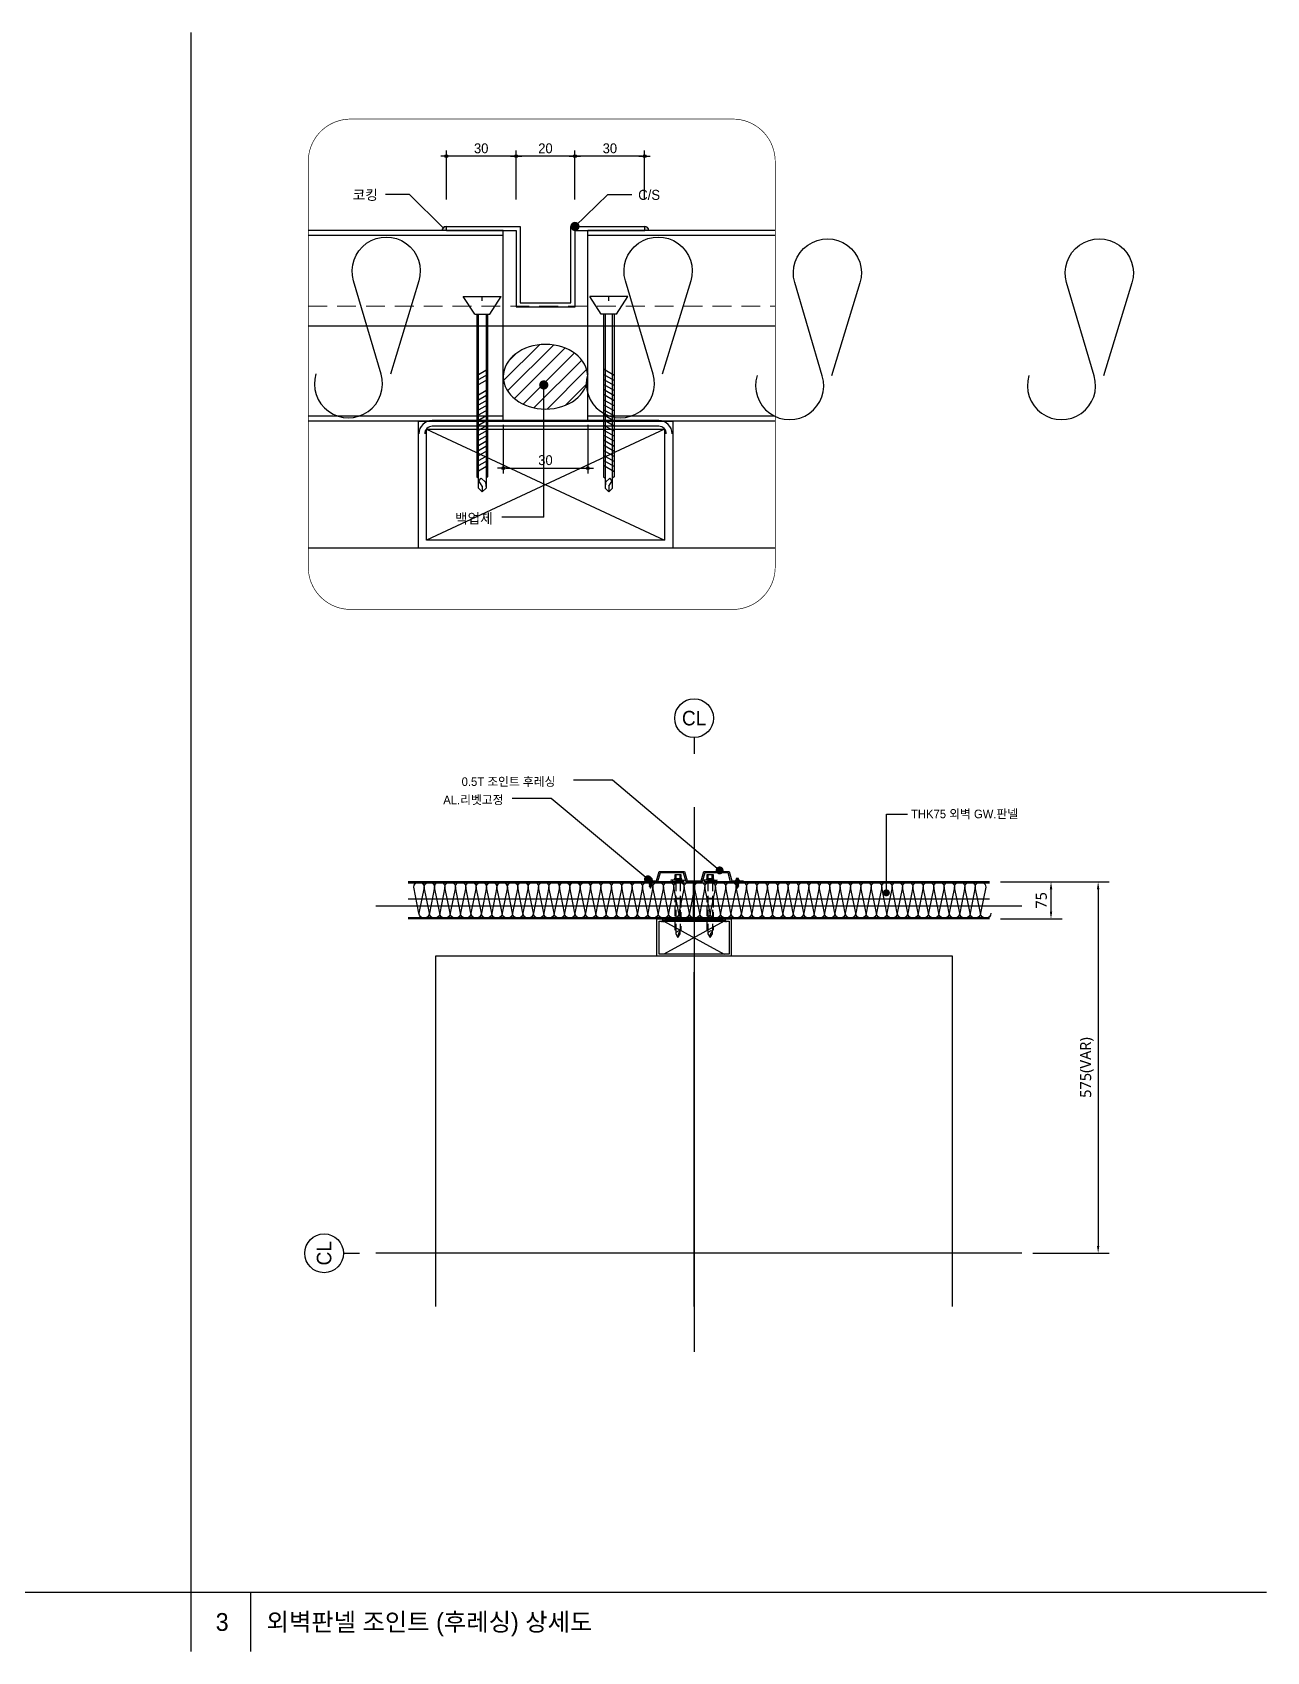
# Model space of a CAD drawing. Header units: millimetres. Extents: x 50863 to 79787, y -43062 to -37468.
# Drawn here: x 56279 to 57940, y -39648 to -37468 of the extents above; entities that cross this region are included whole.
import ezdxf
from ezdxf.enums import TextEntityAlignment as Align

# ---------------------------------------------------------------- set-up
doc = ezdxf.new("R2010")
doc.units = ezdxf.units.MM
doc.header["$LTSCALE"] = 50
for name, pattern in [('CEN', [62, 60, -1, 0, -1]), ('HID', [2.3, 1.5, -0.8]), ('HIDDEN', [0.375, 0.25, -0.125])]:
    doc.linetypes.add(name, pattern=pattern)
for name, color, linetype in [('1', 1, 'Continuous'), ('4', 4, 'Continuous'), ('ARTINT-A1$0$MK', 3, 'Continuous'), ('ARTINT-A1$0$TEX', 7, 'Continuous'), ('BOLT', 7, 'Continuous'), ('CEN', 1, 'CEN'), ('COL', 2, 'Continuous'), ('DIM', 7, 'Continuous'), ('DOS', 254, 'Continuous'), ('E1', 3, 'Continuous'), ('F_LINE', 31, 'HIDDEN'), ('FIN', 5, 'Continuous'), ('FOR_', 4, 'Continuous'), ('HAT', 5, 'Continuous'), ('HID-1', 4, 'Continuous'), ('LAN', 1, 'Continuous'), ('STEL', 7, 'Continuous'), ('SY', 1, 'Continuous'), ('WAL', 3, 'Continuous')]:
    doc.layers.add(name, color=color, linetype=linetype)
doc.layers.add('8ETC', color=8, linetype='Continuous', lineweight=0)
doc.styles.add('GHS', font='')
doc.styles.get("Standard").update_dxf_attribs({"font": 'txt.shx'})
doc.styles.add('나눔고딕', font='')
doc.styles.add('나눔고딕 7', font='')
doc.styles.add('돋움', font='')
doc.styles.add('울릉도L', font='')
doc.styles.get('GHS').set_extended_font_data('Dotum')
doc.styles.get('나눔고딕').set_extended_font_data('Dotum')
doc.styles.get('나눔고딕 7').set_extended_font_data('NanumGothic')
doc.styles.get('돋움').set_extended_font_data('Dotum')
doc.styles.get('울릉도L').set_extended_font_data('Dotum')
doc.dimstyles.new('DIM_600(외부치수)', dxfattribs={"dimscale": 400, "dimtxt": 3.3, "dimasz": 1, "dimexe": 2, "dimexo": 2, "dimgap": 1, "dimtad": 1, "dimdec": 0, "dimdsep": 46, "dimlunit": 6, "dimtxsty": '나눔고딕', "dimblk1": 'DIMDOT', "dimblk2": 'DIMDOT', "dimsah": 1, "dimcen": 2.5, "dimdle": 1.5, "dimclrd": 8, "dimclre": 8, "dimclrt": 3, "dimadec": 0, "dimazin": 0, "dimtfac": 1, "dimtdec": 0, "dimtix": 1, "dimtmove": 2, "dimatfit": 3, "dimldrblk": 'DIMDOT', "dimfxl": 0, "dimtvp": 1, "dimtolj": 1, "dimtzin": 0, "dimarcsym": 0})
doc.dimstyles.get("Standard").update_dxf_attribs({"dimtxt": 3, "dimasz": 3, "dimexe": 1.25, "dimexo": 3, "dimgap": 1, "dimtad": 1, "dimdec": 0, "dimzin": 1, "dimdsep": 46, "dimlunit": 6, "dimtxsty": 'Standard', "dimcen": 2.5, "dimadec": 0, "dimazin": 0, "dimtfac": 1, "dimtdec": 0, "dimtix": 1, "dimtmove": 2, "dimatfit": 3, "dimfxl": 0, "dimtolj": 1, "dimtzin": 1, "dimarcsym": 0})

# ---------------------------------------------------------------- blocks, each defined once
blk = doc.blocks.new('ccs122')
blk.add_line((0, 8), (0, 3))
blk.add_circle((0, 14), 6)
at = {"color": 3, "style": 'GHS'}
blk.add_attdef('NO', text='', height=4.5, dxfattribs=at).set_placement((-0.01, 14.02), align=Align.MIDDLE_CENTER)
blk = doc.blocks.new('A$C78A54C9A')
at = {"layer": '4'}
for p, q in [((0.1, 12.1), (0.7, 12.5)), ((6.2, 11.7), (0.2, 11.7)), ((0.6, 13.1), (0.6, 12.5)), ((5.9, 13.1), (0.6, 13.1)), ((0.6, 12.5), (5.9, 12.5)), ((1.3, 14.9), (1.3, 13.1)), ((5.1, 14.9), (1.3, 14.9)), ((1.7, 11.7), (1.7, 11.6)), ((1.7, 10.9), (1.7, 9.8)), ((1.7, 9.2), (1.7, 8.1)), ((1.7, 7.4), (1.7, 6.3)), ((1.7, 5.7), (1.7, 4.6)), ((1.7, 3.9), (1.7, 3.4)), ((3.1, 0), (1.7, 3.4)), ((4.6, 15.4), (1.8, 15.4)), ((2.1, 14.9), (2.1, 13.1)), ((4.5, 3.2), (3.1, 0)), ((4.1, 13.1), (4.1, 14.9)), ((4.6, 11.7), (4.6, 10.8)), ((4.6, 10.2), (4.6, 9.1)), ((4.6, 8.4), (4.6, 7.3)), ((4.6, 6.7), (4.6, 5.6)), ((4.6, 4.9), (4.6, 3.8)), ((5.1, 13.1), (5.1, 14.9)), ((6.3, 12.1), (5.8, 12.5)), ((5.9, 12.5), (5.9, 13.1))]:
    blk.add_line(p, q, dxfattribs=at)
at = {"layer": '4', "color": 5}
for p, q in [((1.1, 11.7), (1.7, 10.9)), ((1.1, 10), (1.7, 9.2)), ((1.1, 8.2), (1.7, 7.4)), ((1.1, 6.5), (1.7, 5.7)), ((1.1, 4.7), (1.7, 3.9)), ((5.2, 10), (1.7, 10.9)), ((5.2, 8.3), (1.7, 9.2)), ((5.2, 6.5), (1.7, 7.4)), ((5.2, 4.8), (1.7, 5.7)), ((5.2, 3), (1.7, 3.9))]:
    blk.add_line(p, q, dxfattribs=at)
at = {"layer": '4', "color": 7}
for p, q in [((4.6, 9.1), (1.1, 10)), ((4.6, 7.3), (1.1, 8.2)), ((4.6, 5.6), (1.1, 6.5)), ((4.6, 3.8), (1.1, 4.7)), ((4.6, 10.8), (1.2, 11.7)), ((1.7, 3.4), (3.2, 2.2)), ((4.6, 10.8), (5.2, 10)), ((4.6, 9.1), (5.2, 8.3)), ((4.6, 7.3), (5.2, 6.5)), ((4.6, 5.6), (5.2, 4.8)), ((4.6, 3.8), (5.2, 3))]:
    blk.add_line(p, q, dxfattribs=at)
at = {"layer": '4', "color": 3}
blk.add_line((3.2, 2.2), (3.1, 0), dxfattribs=at)
at = {"layer": '4'}
for centre, radius, start, end in [((0.2, 11.9), 0.25, 121.4474, 270), ((1.8, 14.9), 0.5, 90, 180), ((2.6, 14.9), 0.5, 90, 180), ((3.6, 14.9), 0.5, 0, 90), ((4.6, 14.9), 0.5, 0, 90), ((6.2, 11.9), 0.25, 270, 55.4728)]:
    blk.add_arc(centre, radius, start, end, dxfattribs=at)
blk = doc.blocks.new('A$C43581DE0')
at = {"layer": 'BOLT', "linetype": 'HIDDEN'}
for p, q in [((5, 85), (13, 85)), ((5, 79.2), (5, 85)), ((6, 75), (6, 10)), ((6.5, 79.2), (6.5, 85)), ((11.5, 85), (11.5, 79.2)), ((12, 75), (12, 10)), ((13, 85), (13, 79.2))]:
    blk.add_line(p, q, dxfattribs=at)
for points in [[(18, 78), (18, 77), (0, 77), (0, 78)], [(4, 79.2), (4, 78), (14, 78), (14, 79.2)]]:
    blk.add_lwpolyline(points, close=True, dxfattribs=at)
for points in [[(16.5, 77), (16.5, 75), (1.5, 75), (1.5, 77)], [(6, 10), (5, 10), (5, 53), (13, 53), (13, 10), (12, 10)], [(6, 10), (6, 5), (9, 0), (12, 5), (12, 10)], [(9, 0), (10, 6), (12, 8), (10, 9), (6, 7)]]:
    blk.add_lwpolyline(points, dxfattribs=at)
blk = doc.blocks.new('*D62')
at = {"layer": 'Defpoints', "color": 0}
for p in [(57566.9, -38611.8), (57610.5, -39111.9), (57713.4, -39111.9)]:
    blk.add_point(p, dxfattribs=at)
at = {"layer": 'DIM', "color": 7, "linetype": 'Continuous', "lineweight": -2, "ltscale": 1000}
for p, q in [((57581.9, -38611.8), (57728.4, -38611.8)), ((57625.5, -39111.9), (57728.4, -39111.9))]:
    blk.add_line(p, q, dxfattribs=at)
at = {"layer": 'DIM', "color": 0, "linetype": 'Continuous', "lineweight": -2, "ltscale": 1000}
blk.add_line((57713.4, -38621.8), (57713.4, -39101.9), dxfattribs=at)
at = {"layer": 'DIM', "color": 0}
for points in [[(57715, -38621.8), (57711.7, -38621.8), (57713.4, -38611.8)], [(57711.7, -39101.9), (57715, -39101.9), (57713.4, -39111.9)]]:
    blk.add_solid(points, dxfattribs=at)
at = {"layer": 'DIM', "color": 3, "insert": (57698.1, -38861.8), "char_height": 15, "attachment_point": 5, "rotation": 90, "style": '나눔고딕 7'}
blk.add_mtext('\\A1;575(VAR)', dxfattribs=at)
blk = doc.blocks.new('*D63')
at = {"layer": 'Defpoints', "color": 0}
for p in [(57566.9, -38611.8), (57566.9, -38661.8), (57649.9, -38661.8)]:
    blk.add_point(p, dxfattribs=at)
at = {"layer": 'DIM', "color": 7, "linetype": 'Continuous', "lineweight": -2, "ltscale": 1000}
for p, q in [((57581.9, -38611.8), (57664.9, -38611.8)), ((57581.9, -38661.8), (57664.9, -38661.8))]:
    blk.add_line(p, q, dxfattribs=at)
at = {"layer": 'DIM', "color": 0, "linetype": 'Continuous', "lineweight": -2, "ltscale": 1000}
blk.add_line((57649.9, -38621.8), (57649.9, -38651.8), dxfattribs=at)
at = {"layer": 'DIM', "color": 0}
for points in [[(57651.6, -38621.8), (57648.3, -38621.8), (57649.9, -38611.8)], [(57648.3, -38651.8), (57651.6, -38651.8), (57649.9, -38661.8)]]:
    blk.add_solid(points, dxfattribs=at)
at = {"layer": 'DIM', "color": 3, "insert": (57636.8, -38636.8), "char_height": 15, "attachment_point": 5, "rotation": 90, "style": '나눔고딕 7'}
blk.add_mtext('\\A1;75', dxfattribs=at)
blk = doc.blocks.new('insul1')
blk.add_lwpolyline([(0, 0.25, 1.344031), (0.35, 0.25), (0.2, 0.75, -1.344031), (0.55, 0.75), (0.4, 0.25)], format="xyb")
blk = doc.blocks.new('DIMDOT')
blk.add_line((-2, 0), (2, 0))
blk.add_circle((0, 0), 0.5)
blk = doc.blocks.new('*D99')
at = {"layer": 'Defpoints', "color": 0}
for p in [(1103, 3613), (1103, 3224), (1658, 3224)]:
    blk.add_point(p, dxfattribs=at)
at = {"layer": 'DIM', "color": 8, "lineweight": -2}
for p, q in [((1103, 3269), (1103, 3658)), ((1635, 3613), (1125, 3613)), ((1658, 3269), (1658, 3658))]:
    blk.add_line(p, q, dxfattribs=at)
at = {"layer": 'DIM', "color": 8, "lineweight": -2, "xscale": 22.5, "yscale": 22.5, "zscale": 22.5, "rotation": 180}
blk.add_blockref('DIMDOT', (1103, 3613), dxfattribs=at)
at = {"layer": 'DIM', "color": 8, "lineweight": -2, "xscale": 22.5, "yscale": 22.5, "zscale": 22.5}
blk.add_blockref('DIMDOT', (1658, 3613), dxfattribs=at)
at = {"layer": 'DIM', "color": 3, "insert": (1380, 3675), "char_height": 78.8, "attachment_point": 5, "style": '나눔고딕'}
blk.add_mtext('\\A1;30', dxfattribs=at)
blk = doc.blocks.new('*D100')
at = {"layer": 'Defpoints', "color": 0}
for p in [(1658, 3613), (1658, 3224), (2127, 3224)]:
    blk.add_point(p, dxfattribs=at)
at = {"layer": 'DIM', "color": 8, "lineweight": -2}
for p, q in [((1658, 3269), (1658, 3658)), ((2105, 3613), (1680, 3613)), ((2127, 3269), (2127, 3658))]:
    blk.add_line(p, q, dxfattribs=at)
at = {"layer": 'DIM', "color": 8, "lineweight": -2, "xscale": 22.5, "yscale": 22.5, "zscale": 22.5, "rotation": 180}
blk.add_blockref('DIMDOT', (1658, 3613), dxfattribs=at)
at = {"layer": 'DIM', "color": 8, "lineweight": -2, "xscale": 22.5, "yscale": 22.5, "zscale": 22.5}
blk.add_blockref('DIMDOT', (2127, 3613), dxfattribs=at)
at = {"layer": 'DIM', "color": 3, "insert": (1892, 3675), "char_height": 78.8, "attachment_point": 5, "style": '나눔고딕'}
blk.add_mtext('\\A1;20', dxfattribs=at)
blk = doc.blocks.new('*D101')
at = {"layer": 'Defpoints', "color": 0}
for p in [(2127, 3613), (2127, 3224), (2682, 3224)]:
    blk.add_point(p, dxfattribs=at)
at = {"layer": 'DIM', "color": 8, "lineweight": -2}
for p, q in [((2127, 3269), (2127, 3658)), ((2660, 3613), (2150, 3613)), ((2682, 3269), (2682, 3658))]:
    blk.add_line(p, q, dxfattribs=at)
at = {"layer": 'DIM', "color": 8, "lineweight": -2, "xscale": 22.5, "yscale": 22.5, "zscale": 22.5, "rotation": 180}
blk.add_blockref('DIMDOT', (2127, 3613), dxfattribs=at)
at = {"layer": 'DIM', "color": 8, "lineweight": -2, "xscale": 22.5, "yscale": 22.5, "zscale": 22.5}
blk.add_blockref('DIMDOT', (2682, 3613), dxfattribs=at)
at = {"layer": 'DIM', "color": 3, "insert": (2405, 3675), "char_height": 78.8, "attachment_point": 5, "style": '나눔고딕'}
blk.add_mtext('\\A1;30', dxfattribs=at)
blk = doc.blocks.new('*D102')
at = {"layer": 'Defpoints', "color": 0}
for p in [(1556, 1518), (2229, 1518), (2229, 1129)]:
    blk.add_point(p, dxfattribs=at)
at = {"layer": 'DIM', "color": 8, "lineweight": -2}
for p, q in [((1556, 1473), (1556, 1084)), ((2229, 1473), (2229, 1084)), ((1579, 1129), (2206, 1129))]:
    blk.add_line(p, q, dxfattribs=at)
at = {"layer": 'DIM', "color": 8, "lineweight": -2, "xscale": 22.5, "yscale": 22.5, "zscale": 22.5, "rotation": 180}
blk.add_blockref('DIMDOT', (1556, 1129), dxfattribs=at)
at = {"layer": 'DIM', "color": 8, "lineweight": -2, "xscale": 22.5, "yscale": 22.5, "zscale": 22.5}
blk.add_blockref('DIMDOT', (2229, 1129), dxfattribs=at)
at = {"layer": 'DIM', "color": 3, "insert": (1892, 1191), "char_height": 78.8, "attachment_point": 5, "style": '나눔고딕'}
blk.add_mtext('\\A1;30', dxfattribs=at)
blk = doc.blocks.new('zw$E809')
at = {"layer": 'E1'}
h = blk.add_hatch(color=1, dxfattribs=at)
h.paths.add_polyline_path([(1070.3, 3020.8, -0.4142136), (1102.7, 3053.2), (1102.7, 3020.8)])
h.paths.add_polyline_path([(2682.2, 3053.2, -0.4142136), (2714.6, 3020.8), (2682.2, 3020.8)])
at = {"layer": 'HID-1'}
h = blk.add_hatch(dxfattribs=at)
h.set_pattern_fill('_USER', color=8, scale=81, angle=45, pattern_type=0)
h.set_pattern_definition([(45, (7292365.42, -3578532.2), (-57.2756493, 57.2756493), [])])
edge = h.paths.add_edge_path()
edge.add_ellipse((1892.4, 1856), major_axis=(-336.2, 0), ratio=0.7658727, start_angle=0, end_angle=360, ccw=False)
at = {"layer": '8ETC', "linetype": 'HID', "ltscale": 2}
blk.add_line((2.5, 2419.2), (3722.1, 2419.2), dxfattribs=at)
at = {"layer": 'ARTINT-A1$0$TEX', "color": 1, "const_width": 36.8}
for points in [[(2145.4, 3053.2, -1), (2108.7, 3053.2, -1)], [(1896.8, 1790.4, -1), (1860.1, 1790.4, -1)]]:
    blk.add_lwpolyline(points, format="xyb", close=True, dxfattribs=at)
at = {"layer": 'CEN', "ltscale": 10}
blk.add_line((2.5, 2261.4), (3722.1, 2261.4), dxfattribs=at)
at = {"layer": 'DOS'}
for p, q in [((1345.8, 1866.4), (1430.5, 1915.3)), ((1345.8, 1826.1), (1430.5, 1875)), ((1345.8, 1785.7), (1430.5, 1834.6)), ((2439.1, 1866.4), (2354.4, 1915.3)), ((2439.1, 1826.1), (2354.4, 1875)), ((2439.1, 1785.7), (2354.4, 1834.6)), ((1345.8, 1705), (1430.5, 1753.9)), ((1345.8, 1664.7), (1430.5, 1713.6)), ((2439.1, 1745.4), (2354.4, 1794.3)), ((2439.1, 1705), (2354.4, 1753.9)), ((2439.1, 1664.7), (2354.4, 1713.6)), ((1345.8, 1624.3), (1430.5, 1673.2)), ((1345.8, 1584), (1430.5, 1632.9)), ((1345.8, 1543.6), (1430.5, 1592.6)), ((1345.8, 1503.3), (1430.5, 1552.2)), ((2439.1, 1624.3), (2354.4, 1673.2)), ((2439.1, 1584), (2354.4, 1632.9)), ((2439.1, 1543.6), (2354.4, 1592.6)), ((2439.1, 1503.3), (2354.4, 1552.2)), ((1345.8, 1463), (1430.5, 1511.9)), ((1345.8, 1422.6), (1430.5, 1471.5)), ((1345.8, 1382.3), (1430.5, 1431.2)), ((2439.1, 1463), (2354.4, 1511.9)), ((2439.1, 1422.6), (2354.4, 1471.5)), ((2439.1, 1382.3), (2354.4, 1431.2)), ((1345.8, 1341.9), (1430.5, 1390.8)), ((1345.8, 1301.6), (1430.5, 1350.5)), ((1345.8, 1261.2), (1430.5, 1310.1)), ((2439.1, 1341.9), (2354.4, 1390.8)), ((2439.1, 1301.6), (2354.4, 1350.5)), ((2439.1, 1261.2), (2354.4, 1310.1)), ((1345.8, 1220.9), (1430.5, 1269.8)), ((1345.8, 1180.5), (1430.5, 1229.5)), ((1345.8, 1140.2), (1430.5, 1189.1)), ((2439.1, 1220.9), (2354.4, 1269.8)), ((2439.1, 1180.5), (2354.4, 1229.5)), ((2439.1, 1140.2), (2354.4, 1189.1)), ((1345.8, 1099.8), (1430.5, 1148.8)), ((2439.1, 1099.8), (2354.4, 1148.8))]:
    blk.add_line(p, q, dxfattribs=at)
at = {"layer": 'E1', "color": 1, "ltscale": 5}
for p, q in [((808.6, 3306.5), (618.8, 3306.5)), ((1077.2, 3042.6), (808.6, 3306.5)), ((2127, 3053.2), (2389.3, 3306.5)), ((2389.3, 3306.5), (2579.1, 3306.5)), ((1878.5, 738.4), (1878.5, 1765.9)), ((1878.5, 738.4), (1544.1, 738.4))]:
    blk.add_line(p, q, dxfattribs=at)
at = {"layer": 'E1', "ltscale": 5}
for p, q in [((1556.3, 1507.9), (1556.3, 3020.8)), ((2228.6, 1507.9), (2228.6, 3020.8))]:
    blk.add_line(p, q, dxfattribs=at)
at = {"layer": 'E1', "color": 1}
for centre, radius, start, end in [((1102.7, 3017.2), 36, 90, 180), ((1102.7, 3020.8), 32.4, 90, 180), ((2682.2, 3020.8), 32.4, 0, 90)]:
    blk.add_arc(centre, radius, start, end, dxfattribs=at)
at = {"layer": 'FIN'}
for p, q in [((1556.3, 3020.8), (2.5, 3020.8)), ((1556.3, 2980.3), (2.5, 2980.3)), ((3722.1, 3020.8), (2228.6, 3020.8)), ((3722.1, 2980.3), (2228.6, 2980.3)), ((1556.3, 1542.5), (2.5, 1542.5)), ((3722.1, 1502), (2.5, 1502)), ((3722.1, 1542.5), (2228.6, 1542.5)), ((3722.1, 489.5), (2.5, 489.5))]:
    blk.add_line(p, q, dxfattribs=at)
at = {"layer": 'FOR_'}
for points in [[(880.8, 1502), (2905.8, 1502), (2905.8, 489.5), (880.8, 489.5)], [(945.6, 1437.2), (2841, 1437.2), (2841, 554.3), (945.6, 554.3)]]:
    blk.add_lwpolyline(points, close=True, dxfattribs=at)
at = {"layer": 'HAT', "ltscale": 20, "const_width": 5}
blk.add_lwpolyline([(340, 3908.5), (3384.6, 3908.5, -0.4142136), (3722.1, 3571), (3722.1, 340, -0.4142136), (3384.6, 2.5), (340, 2.5, -0.4142136), (2.5, 340), (2.5, 3571, -0.4142136)], format="xyb", close=True, dxfattribs=at)
at = {"layer": 'HID-1', "color": 4}
for p, q in [((1102.7, 3053.2), (1689.9, 3053.2)), ((1102.7, 3020.8), (1102.7, 3053.2)), ((1102.7, 3017.2), (1102.7, 3053.2)), ((1102.7, 3020.8), (1657.5, 3020.8)), ((1657.5, 3020.8), (1657.5, 2413.3)), ((1689.9, 3053.2), (1689.9, 2445.7)), ((2094.9, 2445.7), (2094.9, 3053.2)), ((2094.9, 3053.2), (2682.2, 3053.2)), ((2127.3, 2413.3), (2127.3, 3020.8)), ((2127.3, 3020.8), (2682.2, 3020.8)), ((2682.2, 3020.8), (2682.2, 3053.2)), ((1237.7, 2496.3), (1540.3, 2496.3)), ((1328.4, 2355.1), (1237.7, 2496.3)), ((1389, 2460.8), (1389, 2496.3)), ((1449.5, 2355.1), (1540.3, 2496.3)), ((2547.2, 2496.3), (2244.6, 2496.3)), ((2335.4, 2355.1), (2244.6, 2496.3)), ((2395.9, 2460.8), (2395.9, 2496.3)), ((2456.5, 2355.1), (2547.2, 2496.3)), ((1328.4, 2355.1), (1449.5, 2355.1)), ((1345.8, 2355.1), (1345.8, 1059.5)), ((1357.9, 968.7), (1357.9, 2355.1)), ((1418.4, 2355.1), (1418.4, 968.7)), ((1430.5, 2355.1), (1430.5, 1059.5)), ((1657.5, 2413.3), (2127.3, 2413.3)), ((1689.9, 2445.7), (2094.9, 2445.7)), ((2456.5, 2355.1), (2335.4, 2355.1)), ((2354.4, 2355.1), (2354.4, 1059.5)), ((2366.5, 2355.1), (2366.5, 968.7)), ((2427, 968.7), (2427, 2355.1)), ((2439.1, 2355.1), (2439.1, 1059.5)), ((1345.8, 1059.5), (1357.9, 1047.4)), ((1360.4, 1027.7), (1379, 1049.1)), ((1379, 1049.1), (1414.2, 1017)), ((1430.5, 1059.5), (1418.4, 1047.4)), ((2354.4, 1059.5), (2366.5, 1047.4)), ((2405.9, 1049.1), (2370.7, 1017)), ((2424.5, 1027.7), (2405.9, 1049.1)), ((2439.1, 1059.5), (2427, 1047.4)), ((1388.1, 938.5), (1357.9, 968.7)), ((1388.1, 983.8), (1360.4, 1027.7)), ((1388.1, 983.8), (1388.1, 938.5)), ((1388.1, 938.5), (1418.4, 968.7)), ((1414.2, 1017), (1418.4, 968.7)), ((2370.7, 1017), (2366.5, 968.7)), ((2396.8, 938.5), (2366.5, 968.7)), ((2396.8, 983.8), (2424.5, 1027.7)), ((2396.8, 983.8), (2396.8, 938.5)), ((2396.8, 938.5), (2427, 968.7))]:
    blk.add_line(p, q, dxfattribs=at)
at = {"layer": 'HID-1', "color": 8, "extrusion": (0, 0, -1)}
blk.add_ellipse((1892.4, 1856), major_axis=(-336.2, 0), ratio=0.7658727, dxfattribs=at)
at = {"layer": 'LAN', "color": 250}
for p, q in [((2841, 1437.2), (945.6, 554.3)), ((945.6, 1437.2), (2841, 554.3))]:
    blk.add_line(p, q, dxfattribs=at)
at = {"layer": 'STEL', "linetype": 'Continuous'}
for p, q in [((2794.2, 1507.9), (990.7, 1507.9)), ((2794.2, 1461.5), (990.7, 1461.5))]:
    blk.add_line(p, q, dxfattribs=at)
for centre, radius, start, end in [((990.7, 1400.9), 106.9, 90, 180), ((990.7, 1400.9), 60.5, 90, 180), ((2794.2, 1400.9), 106.9, 0, 90), ((2794.2, 1400.9), 60.5, 0, 90)]:
    blk.add_arc(centre, radius, start, end, dxfattribs=at)
at = {"layer": 'HAT', "xscale": 1484.999999999996, "yscale": 1484.999999999996, "zscale": 9, "rotation": 359.756606417919, "row_count": 1, "column_count": 2, "row_spacing": 0, "column_spacing": 594.0000000000001}
for p in [(61.5, 1508.4), (2227.3, 1508.4)]:
    blk.add_blockref('insul1', p, dxfattribs=at)
at = {"layer": 'ARTINT-A1$0$TEX', "style": '돋움'}
for s, p in [('코킹', (356.4, 3264.6)), ('C/S', (2630.7, 3264.6)), ('백업제', (1171, 687.1))]:
    blk.add_text(s, height=80, dxfattribs=at).set_placement(p)
at = {"layer": 'DIM'}
for base, p1, p2, text, picture, middle in [((1102.7, 3612.9), (1657.5, 3224.3), (1102.7, 3224.3), '30', '*D99', (1380.1, 3674.8)), ((1657.5, 3612.9), (2127.3, 3224.3), (1657.5, 3224.3), '20', '*D100', (1892.4, 3674.8)), ((2127.3, 3612.9), (2682.2, 3224.3), (2127.3, 3224.3), '30', '*D101', (2404.8, 3674.8))]:
    dim = blk.add_linear_dim(base=base, p1=p1, p2=p2, angle=180, text=text, dimstyle='DIM_600(외부치수)', override={"dimscale": 22.5, "dimtxt": 3.5}, dxfattribs=at)
    dim.commit()
    dim.dimension.update_dxf_attribs({"geometry": picture, "text_midpoint": middle})
dim = blk.add_linear_dim(base=(2228.6, 1129.3), p1=(1556.3, 1517.9), p2=(2228.6, 1517.9), text='30', dimstyle='DIM_600(외부치수)', override={"dimscale": 22.5, "dimtxt": 3.5}, dxfattribs=at)
dim.commit()
dim.dimension.update_dxf_attribs({"geometry": '*D102', "text_midpoint": (1892.4, 1191.2)})

msp = doc.modelspace()

# ---------------------------------------------------------------- linework, layer by layer
for p, q in [((57118.8, -38610.4), (57122.4, -38598.1)), ((57123.7, -38599.5), (57120.2, -38611.8)), ((57122.4, -38598.1), (57151.4, -38598.1)), ((57150, -38599.5), (57123.7, -38599.5)), ((57153.5, -38599.5), (57150, -38599.5)), ((57153.5, -38599.5), (57150, -38599.5)), ((57151.4, -38598.1), (57154.9, -38598.1)), ((57155.1, -38599.5), (57153.5, -38599.5)), ((57154.9, -38598.1), (57156.4, -38598.1)), ((57158.6, -38611.8), (57155.1, -38599.5)), ((57156.4, -38598.1), (57160, -38610.4)), ((57178.8, -38610.4), (57182.4, -38598.1)), ((57183.7, -38599.5), (57180.2, -38611.8)), ((57182.4, -38598.1), (57183.9, -38598.1)), ((57185.3, -38599.5), (57183.7, -38599.5)), ((57183.9, -38598.1), (57187.4, -38598.1)), ((57188.8, -38599.5), (57185.3, -38599.5)), ((57187.4, -38598.1), (57216.4, -38598.1)), ((57215.1, -38599.5), (57188.8, -38599.5)), ((57218.6, -38611.8), (57215.1, -38599.5)), ((57216.4, -38598.1), (57220, -38610.4)), ((57103.3, -38611.8), (57103.3, -38610.4)), ((57103.3, -38610.4), (57118.8, -38610.4)), ((57120.2, -38611.8), (57103.3, -38611.8)), ((57180.2, -38611.8), (57158.6, -38611.8)), ((57160, -38610.4), (57178.8, -38610.4)), ((57235.5, -38611.8), (57218.6, -38611.8)), ((57220, -38610.4), (57235.5, -38610.4)), ((57235.5, -38610.4), (57235.5, -38611.8))]:
    msp.add_line(p, q)
at = {"layer": 'COL'}
msp.add_lwpolyline([(57517.5, -39183.7), (57517.5, -38711.8), (56821.3, -38711.8), (56821.3, -39183.7)], dxfattribs=at)
at = {"layer": 'DIM'}
for p, q in [((57059.5, -38475.1), (57007.2, -38475.1)), ((57203.8, -38596.5), (57059.5, -38475.1)), ((56976.9, -38499.7), (56924.6, -38499.7)), ((57107.3, -38608.4), (56976.9, -38499.7))]:
    msp.add_line(p, q, dxfattribs=at)
msp.add_lwpolyline([(57428.3, -38626.6), (57428.3, -38520.7), (57456.8, -38520.7)], dxfattribs=at)
for points, const_width in [([(57104.6, -38608.4, 1), (57110, -38608.4, 1)], 5.33), ([(57201.1, -38596.4, 1), (57206.4, -38596.4, 1)], 5.33), ([(57430.6, -38626.6, -1), (57425.9, -38626.6, -1)], 4.74)]:
    msp.add_lwpolyline(points, format="xyb", close=True, dxfattribs=dict(at, const_width=const_width))
at = {"layer": 'F_LINE', "color": 1, "linetype": 'ByBlock'}
for p, q in [((57169.4, -38511.1), (57169.4, -39244.6)), ((57610.5, -38644.5), (56740.9, -38644.5)), ((57169.4, -39183.6), (57169.4, -38733.6)), ((57610.5, -39111.9), (56740.9, -39111.9))]:
    msp.add_line(p, q, dxfattribs=at)
at = {"layer": 'FIN'}
for p, q in [((57154.9, -38611.8), (56784.4, -38611.8)), ((57168.7, -38613.6), (56784.4, -38613.6)), ((57168.7, -38661.6), (57168.7, -38611.8)), ((57170, -38661.6), (57170, -38611.8)), ((57566.9, -38613.6), (57170, -38613.6)), ((57566.9, -38611.8), (57183.8, -38611.8)), ((57168.7, -38635.3), (56784.4, -38635.3)), ((57566.9, -38635.3), (57170, -38635.3)), ((57168.7, -38660.1), (56784.4, -38660.1)), ((57566.9, -38661.8), (56784.4, -38661.8)), ((57566.9, -38661.8), (56784.4, -38661.8)), ((57566.9, -38660.1), (57170, -38660.1))]:
    msp.add_line(p, q, dxfattribs=at)
at = {"layer": 'FOR_'}
for points in [[(57119.4, -38661.8), (57219.4, -38661.8), (57219.4, -38711.8), (57119.4, -38711.8)], [(57122.2, -38664.6), (57216.6, -38664.6), (57216.6, -38709), (57122.2, -38709)]]:
    msp.add_lwpolyline(points, close=True, dxfattribs=at)
at = {"layer": 'HAT'}
for points in [[(56813, -38653.8, -1), (56799, -38653.8), (56792, -38618.8, -1), (56806, -38618.8), (56799, -38653.8)], [(56827, -38653.8, -1), (56813, -38653.8), (56806, -38618.8, -1), (56820, -38618.8), (56813, -38653.8)], [(56841, -38653.8, -1), (56827, -38653.8), (56820, -38618.8, -0.313639), (56824.5, -38612.3, -0.313639)], [(56830.6, -38612.8, -0.263265), (56834, -38618.8), (56827, -38653.8)], [(56855, -38653.8, -1), (56841, -38653.8), (56834, -38618.8, -0.263265), (56837.4, -38612.8, -0.263265)], [(56844.6, -38612.8, -0.263265), (56848, -38618.8), (56841, -38653.8)], [(56869, -38653.8, -1), (56855, -38653.8), (56848, -38618.8, -0.263265), (56851.4, -38612.8, -0.263265)], [(56858.6, -38612.8, -0.263265), (56862, -38618.8), (56855, -38653.8)], [(56883, -38653.8, -1), (56869, -38653.8), (56862, -38618.8, -0.263265), (56865.4, -38612.8, -0.263265)], [(56872.6, -38612.8, -0.263265), (56876, -38618.8), (56869, -38653.8)], [(56897, -38653.8, -1), (56883, -38653.8), (56876, -38618.8, -1), (56890, -38618.8), (56883, -38653.8)], [(56911, -38653.8, -1), (56897, -38653.8), (56890, -38618.8, -1), (56904, -38618.8), (56897, -38653.8)], [(56925, -38653.8, -1), (56911, -38653.8), (56904, -38618.8, -1), (56918, -38618.8), (56911, -38653.8)], [(56939, -38653.8, -1), (56925, -38653.8), (56918, -38618.8, -1), (56932, -38618.8), (56925, -38653.8)], [(56953, -38653.8, -1), (56939, -38653.8), (56932, -38618.8, -0.263265), (56935.4, -38612.8, -0.263265)], [(56942.6, -38612.8, -0.263265), (56946, -38618.8), (56939, -38653.8)], [(56967, -38653.8, -1), (56953, -38653.8), (56946, -38618.8, -0.263265), (56949.4, -38612.8, -0.263265)], [(56956.6, -38612.8, -0.263265), (56960, -38618.8), (56953, -38653.8)], [(56981, -38653.8, -1), (56967, -38653.8), (56960, -38618.8, -0.263265), (56963.4, -38612.8, -0.263265)], [(56970.6, -38612.8, -0.263265), (56974, -38618.8), (56967, -38653.8)], [(56995, -38653.8, -1), (56981, -38653.8), (56974, -38618.8, -0.263265), (56977.4, -38612.8, -0.263265)], [(56980.9, -38611.8, -0.417076), (56988, -38618.8), (56981, -38653.8)], [(57009, -38653.8, -1), (56995, -38653.8), (56988, -38618.8, -1), (57002, -38618.8), (56995, -38653.8)], [(57023, -38653.8, -1), (57009, -38653.8), (57002, -38618.8, -1), (57016, -38618.8), (57009, -38653.8)], [(57037, -38653.8, -1), (57023, -38653.8), (57016, -38618.8, -1), (57030, -38618.8), (57023, -38653.8)], [(57051, -38653.8, -1), (57037, -38653.8), (57030, -38618.8, -0.267454), (57033.5, -38612.8, -0.267454)], [(57040.6, -38612.8, -0.263265), (57044, -38618.8), (57037, -38653.8)], [(57065, -38653.8, -1), (57051, -38653.8), (57044, -38618.8, -0.263265), (57047.4, -38612.8, -0.263265)], [(57054.6, -38612.8, -0.263265), (57058, -38618.8), (57051, -38653.8)], [(57079, -38653.8, -1), (57065, -38653.8), (57058, -38618.8, -0.263265), (57061.4, -38612.8, -0.263265)], [(57068.6, -38612.8, -0.263265), (57072, -38618.8), (57065, -38653.8)], [(57093, -38653.8, -1), (57079, -38653.8), (57072, -38618.8, -0.263265), (57075.4, -38612.8, -0.263265)], [(57082.6, -38612.8, -0.263265), (57086, -38618.8), (57079, -38653.8)], [(57107, -38653.8, -1), (57093, -38653.8), (57086, -38618.8, -0.263265), (57089.4, -38612.8, -0.263265)], [(57096.6, -38612.8, -0.263265), (57100, -38618.8), (57093, -38653.8)], [(57121, -38653.8, -1), (57107, -38653.8), (57100, -38618.8, -0.263265), (57103.4, -38612.8, -0.263265)], [(57110.6, -38612.8, -0.263265), (57114, -38618.8), (57107, -38653.8)], [(57135, -38653.8, -1), (57121, -38653.8), (57114, -38618.8, -0.263265), (57117.4, -38612.8, -0.263265)], [(57124.6, -38612.8, -0.263265), (57128, -38618.8), (57121, -38653.8)], [(57149, -38653.8, -1), (57135, -38653.8), (57128, -38618.8, -0.263265), (57131.4, -38612.8, -0.263265)], [(57138.6, -38612.8, -0.263265), (57142, -38618.8), (57135, -38653.8)], [(57163, -38653.8, -1), (57149, -38653.8), (57142, -38618.8, -0.263265), (57145.4, -38612.8, -0.263265)], [(57152.6, -38612.8, -0.263265), (57156, -38618.8), (57149, -38653.8)], [(57177, -38653.8, -1), (57163, -38653.8), (57156, -38618.8, -0.263265), (57159.4, -38612.8, -0.263265)], [(57166.6, -38612.8, -0.263265), (57170, -38618.8), (57163, -38653.8)], [(57191, -38653.8, -1), (57177, -38653.8), (57170, -38618.8, -0.263265), (57173.4, -38612.8, -0.263265)], [(57180.6, -38612.8, -0.263265), (57184, -38618.8), (57177, -38653.8)], [(57205, -38653.8, -1), (57191, -38653.8), (57184, -38618.8, -0.263265), (57187.4, -38612.8, -0.263265)], [(57194.6, -38612.8, -0.263265), (57198, -38618.8), (57191, -38653.8)], [(57219, -38653.8, -1), (57205, -38653.8), (57198, -38618.8, -0.263265), (57201.4, -38612.8, -0.263265)], [(57208.6, -38612.8, -0.263265), (57212, -38618.8), (57205, -38653.8)], [(57233, -38653.8, -1), (57219, -38653.8), (57212, -38618.8, -0.263265), (57215.4, -38612.8, -0.263265)], [(57222.6, -38612.8, -0.263265), (57226, -38618.8), (57219, -38653.8)], [(57247, -38653.8, -1), (57233, -38653.8), (57226, -38618.8, -0.263265), (57229.4, -38612.8, -0.263265)], [(57236.6, -38612.8, -0.263265), (57240, -38618.8), (57233, -38653.8)], [(57261, -38653.8, -1), (57247, -38653.8), (57240, -38618.8, -0.263265), (57243.4, -38612.8, -0.263265)], [(57250.6, -38612.8, -0.263265), (57254, -38618.8), (57247, -38653.8)], [(57275, -38653.8, -1), (57261, -38653.8), (57254, -38618.8, -0.263265), (57257.4, -38612.8, -0.263265)], [(57264.6, -38612.8, -0.263265), (57268, -38618.8), (57261, -38653.8)], [(57289, -38653.8, -1), (57275, -38653.8), (57268, -38618.8, -0.263265), (57271.4, -38612.8, -0.263265)], [(57278.6, -38612.8, -0.263265), (57282, -38618.8), (57275, -38653.8)], [(57303, -38653.8, -1), (57289, -38653.8), (57282, -38618.8, -0.263265), (57285.4, -38612.8, -0.263265)], [(57292.6, -38612.8, -0.263265), (57296, -38618.8), (57289, -38653.8)], [(57317, -38653.8, -1), (57303, -38653.8), (57296, -38618.8, -0.263265), (57299.4, -38612.8, -0.263265)], [(57306.6, -38612.8, -0.263265), (57310, -38618.8), (57303, -38653.8)], [(57331, -38653.8, -1), (57317, -38653.8), (57310, -38618.8, -0.263265), (57313.4, -38612.8, -0.263265)], [(57320.6, -38612.8, -0.263265), (57324, -38618.8), (57317, -38653.8)], [(57345, -38653.8, -1), (57331, -38653.8), (57324, -38618.8, -0.263265), (57327.4, -38612.8, -0.263265)], [(57334.6, -38612.8, -0.263265), (57338, -38618.8), (57331, -38653.8)], [(57359, -38653.8, -1), (57345, -38653.8), (57338, -38618.8, -0.263265), (57341.4, -38612.8, -0.263265)], [(57348.6, -38612.8, -0.263265), (57352, -38618.8), (57345, -38653.8)], [(57373, -38653.8, -1), (57359, -38653.8), (57352, -38618.8, -0.263265), (57355.4, -38612.8, -0.263265)], [(57362.6, -38612.8, -0.263265), (57366, -38618.8), (57359, -38653.8)], [(57387, -38653.8, -1), (57373, -38653.8), (57366, -38618.8, -0.263265), (57369.4, -38612.8, -0.263265)], [(57376.6, -38612.8, -0.263265), (57380, -38618.8), (57373, -38653.8)], [(57401, -38653.8, -1), (57387, -38653.8), (57380, -38618.8, -0.263265), (57383.4, -38612.8, -0.263265)], [(57390.6, -38612.8, -0.263265), (57394, -38618.8), (57387, -38653.8)], [(57415, -38653.8, -1), (57401, -38653.8), (57394, -38618.8, -0.263265), (57397.4, -38612.8, -0.263265)], [(57404.6, -38612.8, -0.263265), (57408, -38618.8), (57401, -38653.8)], [(57429, -38653.8, -1), (57415, -38653.8), (57408, -38618.8, -0.263265), (57411.4, -38612.8, -0.263265)], [(57418.6, -38612.8, -0.263265), (57422, -38618.8), (57415, -38653.8)], [(57443, -38653.8, -1), (57429, -38653.8), (57422, -38618.8, -0.263265), (57425.4, -38612.8, -0.263265)], [(57432.6, -38612.8, -0.263265), (57436, -38618.8), (57429, -38653.8)], [(57457, -38653.8, -1), (57443, -38653.8), (57436, -38618.8, -0.263265), (57439.4, -38612.8, -0.263265)], [(57446.6, -38612.8, -0.263265), (57450, -38618.8), (57443, -38653.8)], [(57471, -38653.8, -1), (57457, -38653.8), (57450, -38618.8, -0.263265), (57453.4, -38612.8, -0.263265)], [(57460.6, -38612.8, -0.263265), (57464, -38618.8), (57457, -38653.8)], [(57485, -38653.8, -1), (57471, -38653.8), (57464, -38618.8, -0.263265), (57467.4, -38612.8, -0.263265)], [(57474.6, -38612.8, -0.263265), (57478, -38618.8), (57471, -38653.8)], [(57499, -38653.8, -1), (57485, -38653.8), (57478, -38618.8, -0.263265), (57481.4, -38612.8, -0.263265)], [(57488.6, -38612.8, -0.263265), (57492, -38618.8), (57485, -38653.8)], [(57513, -38653.8, -1), (57499, -38653.8), (57492, -38618.8, -0.263265), (57495.4, -38612.8, -0.263265)], [(57502.6, -38612.8, -0.263265), (57506, -38618.8), (57499, -38653.8)], [(57527, -38653.8, -1), (57513, -38653.8), (57506, -38618.8, -0.263265), (57509.4, -38612.8, -0.263265)], [(57516.6, -38612.8, -0.263265), (57520, -38618.8), (57513, -38653.8)], [(57541, -38653.8, -1), (57527, -38653.8), (57520, -38618.8, -0.263265), (57523.4, -38612.8, -0.263265)], [(57530.6, -38612.8, -0.263265), (57534, -38618.8), (57527, -38653.8)], [(57555, -38653.8, -1), (57541, -38653.8), (57534, -38618.8, -0.263265), (57537.4, -38612.8, -0.263265)], [(57544.6, -38612.8, -0.263265), (57548, -38618.8), (57541, -38653.8)], [(57569, -38653.8, -1), (57555, -38653.8), (57548, -38618.8, -0.263265), (57551.4, -38612.8, -0.263265)], [(57558.6, -38612.8, -0.263265), (57562, -38618.8), (57555, -38653.8)]]:
    msp.add_lwpolyline(points, format="xyb", dxfattribs=at)
at = {"layer": 'HID-1', "color": 4}
msp.add_line((57169.4, -38626.9), (57169.4, -38625.4), dxfattribs=at)
at = {"layer": 'LAN'}
for p, q in [((57210.1, -38664.6), (57128.7, -38709)), ((57128.7, -38664.6), (57210.1, -38709)), ((57210.1, -38664.6), (57128.7, -38709))]:
    msp.add_line(p, q, dxfattribs=at)
at = {"layer": 'STEL', "linetype": 'Continuous'}
for p, q in [((57208.1, -38661.6), (57130.6, -38661.6)), ((57208.1, -38663.6), (57130.6, -38663.6))]:
    msp.add_line(p, q, dxfattribs=at)
for centre, radius, start, end in [((57130.6, -38666.2), 4.6, 90, 180), ((57130.6, -38666.2), 2.6, 90, 180), ((57208.1, -38666.2), 4.6, 0, 90), ((57208.1, -38666.2), 2.6, 0, 90)]:
    msp.add_arc(centre, radius, start, end, dxfattribs=at)
at = {"layer": 'WAL', "color": 2}
for p, q in [((56492.2, -39648.2), (56492.2, -37468.2)), ((55044.2, -39568.2), (57940.2, -39568.2)), ((56572.2, -39568.2), (56572.2, -39648.2))]:
    msp.add_line(p, q, dxfattribs=at)

# ---------------------------------------------------------------- block references
at = {"yscale": 0.870322018926458, "zscale": 0.870322018926458}
for p, xscale in [((57113.6, -38620.5), -0.870322018926458), ((57224.9, -38620.6), 0.870322018926458)]:
    msp.add_blockref('A$C78A54C9A', p, dxfattribs=dict(at, xscale=xscale))
for p in [(57138.7, -38686.9), (57182, -38686.9)]:
    msp.add_blockref('A$C43581DE0', p)
at = {"layer": '1', "xscale": 0.1690228415779167, "yscale": 0.1690228415779167, "zscale": 0.1690228415779167}
msp.add_blockref('zw$E809', (56649.5, -38245.5), dxfattribs=at)
at = {"layer": 'SY'}
ref = msp.add_blockref('ccs122', (57169.4, -38452.4), dxfattribs=dict(at, xscale=4.35161009463229, yscale=4.35161009463229, zscale=4.35161009463229))
ref.add_attrib('NO', 'CL', dxfattribs={"layer": '0', "color": 3, "height": 19.58, "style": '울릉도L'}).set_placement((57169.4, -38391.4), align=Align.MIDDLE_CENTER)
ref = msp.add_blockref('ccs122', (56732.2, -39111.9), dxfattribs=dict(at, xscale=4.35161009463229, yscale=4.35161009463229, zscale=4.35161009463229, rotation=90))
ref.add_attrib('NO', 'CL', dxfattribs={"layer": '0', "color": 3, "height": 19.58, "rotation": 90, "style": '울릉도L'}).set_placement((56671.2, -39111.9), align=Align.MIDDLE_CENTER)

# ---------------------------------------------------------------- texts
at = {"layer": 'ARTINT-A1$0$MK', "style": '돋움'}
for s, p in [('3', (56525.3, -39620.3)), ('외벽판넬 조인트 (후레싱) 상세도', (56593.8, -39620.3))]:
    msp.add_text(s, height=24, dxfattribs=at).set_placement(p)
at = {"layer": 'ARTINT-A1$0$TEX', "style": '돋움'}
msp.add_text('THK75 외벽 GW.판넬', height=11.604, dxfattribs=at).set_placement((57461.4, -38520.4), align=Align.MIDDLE_LEFT)
at = {"layer": 'DIM', "style": '돋움'}
for s, height, p in [('0.5T 조인트 후레싱', 11.604, (56856.4, -38482.7)), ('AL.리벳고정', 11.6, (56831.7, -38507.3))]:
    msp.add_text(s, height=height, dxfattribs=at).set_placement(p)

# ---------------------------------------------------------------- dimensions: what is measured, and where the dimension line sits
at = {"layer": 'DIM', "ltscale": 1000}
for base, p2, text, picture, middle in [((57713.4, -39111.9), (57610.5, -39111.9), '575(VAR)', '*D62', (57698.1, -38861.8)), ((57649.9, -38661.8), (57566.9, -38661.8), '75', '*D63', (57636.8, -38636.8))]:
    dim = msp.add_linear_dim(base=base, p1=(57566.9, -38611.8), p2=p2, angle=90, text=text, dimstyle='Standard', override={"dimscale": 5, "dimtxt": 3, "dimasz": 2, "dimexe": 3, "dimexo": 3, "dimgap": 1, "dimdec": 0, "dimlunit": 6, "dimtxsty": '나눔고딕 7', "dimcen": 9, "dimdle": 1012.5, "dimclre": 7, "dimclrt": 3, "dimtdec": 0, "dimtix": 1, "dimtofl": 1, "dimfxl": 3}, dxfattribs=at)
    dim.commit()
    dim.dimension.update_dxf_attribs({"geometry": picture, "text_midpoint": middle})

doc.saveas('drawing.dxf')
